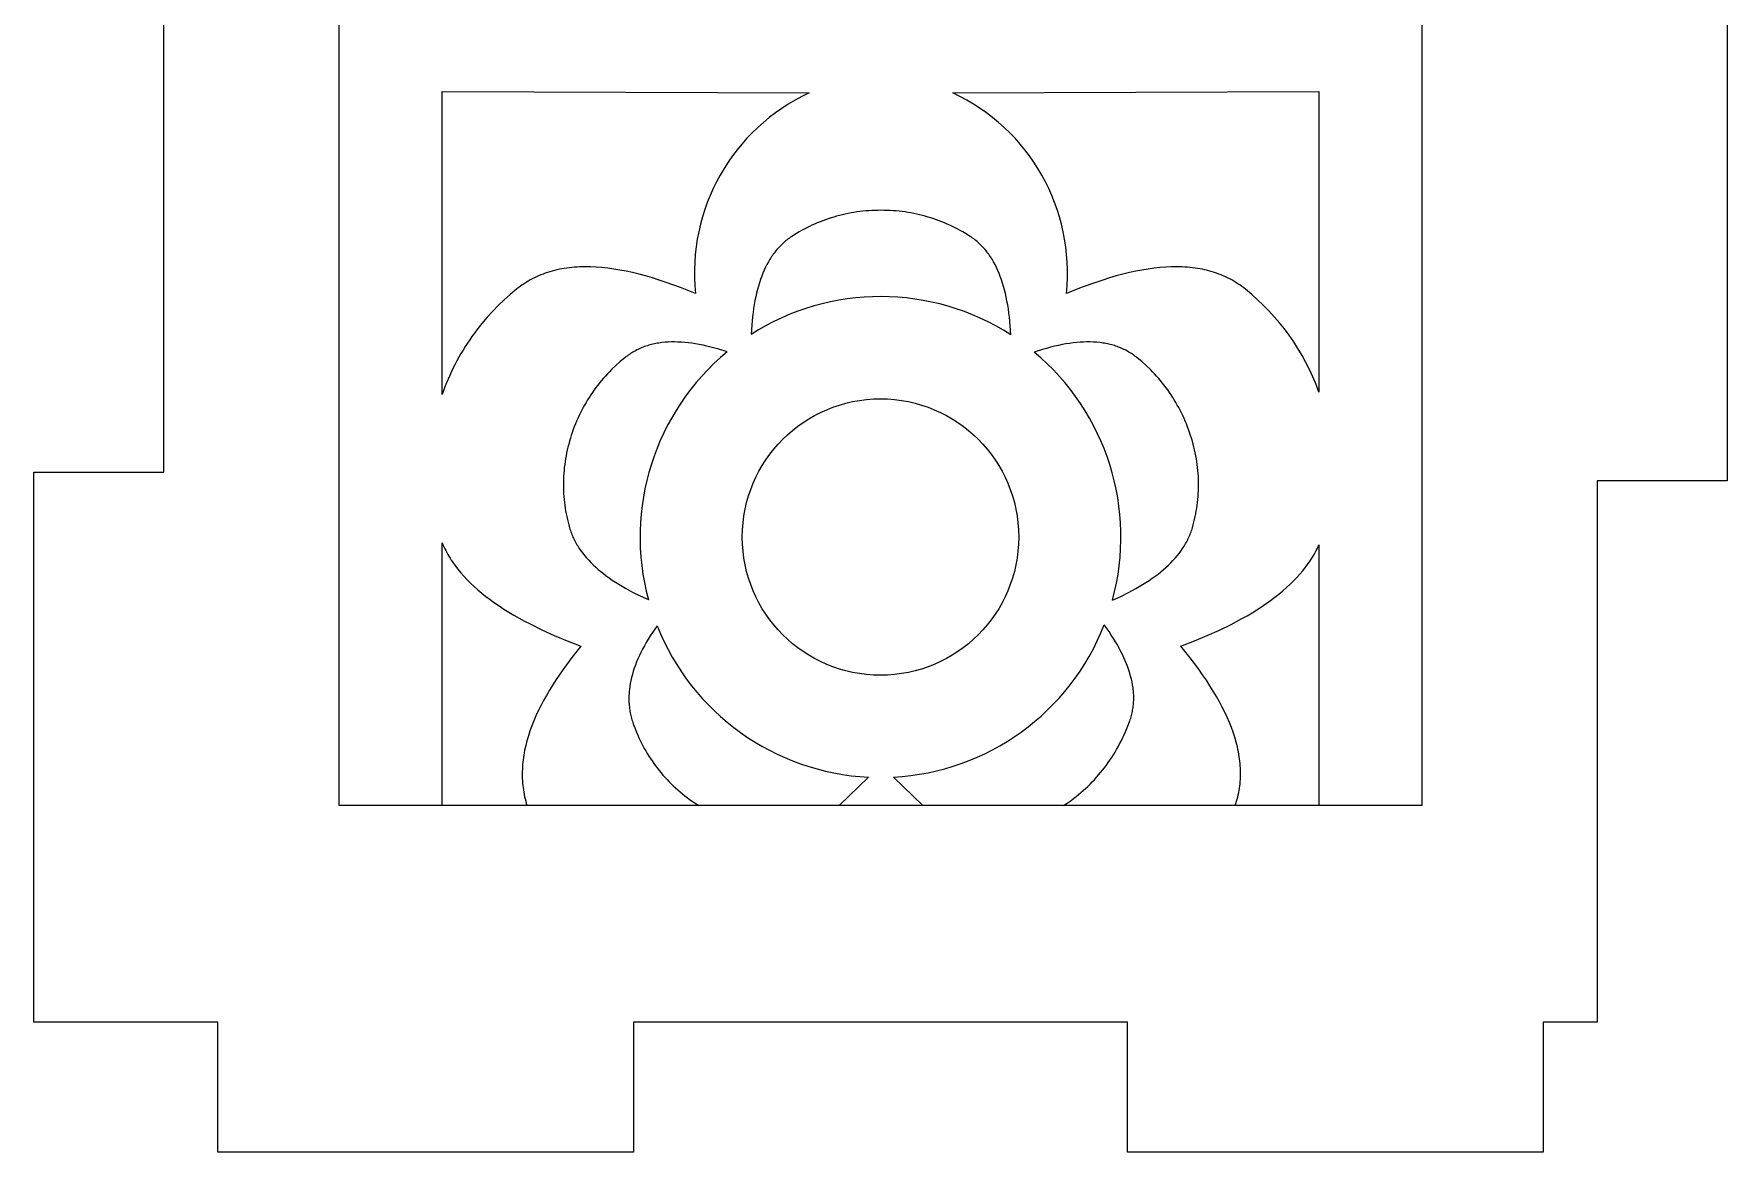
# Model space of a CAD drawing. Extents: x -150 to 134, y -158 to 176.
# Drawn here: x -69.55 to -30.45, y -158.5 to -132.68 of the extents above; entities that cross this region are included whole.
import ezdxf

# ---------------------------------------------------------------- set-up
doc = ezdxf.new("R2010")
doc.units = 0
doc.layers.add('CANDLE_BASE', color=14, linetype='CONTINUOUS')
doc.layers.add('CANDLE_OUTLINE', color=7, linetype='CONTINUOUS')

msp = doc.modelspace()

# ---------------------------------------------------------------- linework, layer by layer
at = {"layer": 'CANDLE_BASE'}
for p, q in [((-60.125, -141.012), (-60.125, -134.012)), ((-60.125, -134.012), (-51.65, -134.047)), ((-48.329, -134.047), (-39.875, -134.012)), ((-39.875, -134.012), (-39.875, -140.951)), ((-60.125, -150.5), (-60.125, -144.433)), ((-39.875, -144.482), (-39.875, -150.5)), ((-50.953, -150.5), (-50.277, -149.844)), ((-49.702, -149.843), (-49.025, -150.5))]:
    msp.add_line(p, q, dxfattribs=at)
for points in [[(-37.5, -49.5), (-37.5, -150.5), (-62.5, -150.5), (-62.5, -49.5), (-37.5, -49.5)], [(-46.99, -139.634), (-47.004, -139.424), (-47.023, -139.224), (-47.035, -139.127), (-47.048, -139.033), (-47.063, -138.941), (-47.079, -138.851), (-47.097, -138.763), (-47.116, -138.678), (-47.136, -138.595), (-47.158, -138.514), (-47.182, -138.436), (-47.207, -138.359), (-47.233, -138.285), (-47.261, -138.213), (-47.291, -138.143), (-47.322, -138.076), (-47.355, -138.01), (-47.389, -137.947), (-47.406, -137.917), (-47.425, -137.886), (-47.443, -137.857), (-47.462, -137.828), (-47.481, -137.799), (-47.501, -137.771), (-47.521, -137.743), (-47.542, -137.717), (-47.562, -137.69), (-47.584, -137.664), (-47.606, -137.639), (-47.628, -137.614), (-47.65, -137.59), (-47.673, -137.566), (-47.697, -137.543), (-47.721, -137.521), (-47.745, -137.499), (-47.77, -137.477), (-47.795, -137.457), (-47.82, -137.436), (-47.846, -137.416), (-47.873, -137.397), (-47.9, -137.379), (-47.927, -137.361), (-48.041, -137.29), (-48.098, -137.256), (-48.157, -137.223), (-48.215, -137.191), (-48.275, -137.161), (-48.335, -137.131), (-48.396, -137.102), (-48.457, -137.074), (-48.519, -137.048), (-48.581, -137.022), (-48.644, -136.998), (-48.707, -136.975), (-48.771, -136.953), (-48.835, -136.932), (-48.9, -136.912), (-48.965, -136.893), (-49.031, -136.876), (-49.097, -136.859), (-49.164, -136.844), (-49.231, -136.83), (-49.298, -136.817), (-49.366, -136.806), (-49.434, -136.795), (-49.502, -136.786), (-49.571, -136.778), (-49.64, -136.772), (-49.709, -136.766), (-49.779, -136.762), (-49.849, -136.759), (-49.919, -136.757), (-49.989, -136.756), (-50.06, -136.757), (-50.13, -136.759), (-50.2, -136.762), (-50.269, -136.766), (-50.338, -136.772), (-50.407, -136.778), (-50.476, -136.786), (-50.545, -136.795), (-50.613, -136.806), (-50.68, -136.817), (-50.748, -136.83), (-50.815, -136.844), (-50.881, -136.859), (-50.947, -136.876), (-51.013, -136.893), (-51.078, -136.912), (-51.143, -136.932), (-51.207, -136.953), (-51.271, -136.975), (-51.335, -136.998), (-51.397, -137.022), (-51.46, -137.048), (-51.521, -137.074), (-51.583, -137.102), (-51.643, -137.131), (-51.703, -137.161), (-51.763, -137.191), (-51.822, -137.223), (-51.88, -137.256), (-51.938, -137.29), (-52.051, -137.361), (-52.079, -137.379), (-52.105, -137.397), (-52.132, -137.416), (-52.158, -137.436), (-52.183, -137.456), (-52.208, -137.477), (-52.233, -137.498), (-52.257, -137.52), (-52.281, -137.543), (-52.304, -137.565), (-52.327, -137.589), (-52.35, -137.613), (-52.372, -137.638), (-52.393, -137.663), (-52.415, -137.689), (-52.435, -137.715), (-52.456, -137.742), (-52.476, -137.769), (-52.496, -137.797), (-52.515, -137.825), (-52.534, -137.854), (-52.552, -137.884), (-52.57, -137.914), (-52.588, -137.944), (-52.622, -138.007), (-52.655, -138.072), (-52.686, -138.139), (-52.715, -138.208), (-52.743, -138.28), (-52.77, -138.354), (-52.795, -138.429), (-52.818, -138.507), (-52.84, -138.588), (-52.861, -138.67), (-52.88, -138.755), (-52.898, -138.842), (-52.914, -138.931), (-52.929, -139.023), (-52.942, -139.116), (-52.954, -139.212), (-52.974, -139.411), (-52.988, -139.619)], [(-54.27, -138.678), (-54.615, -138.54), (-54.948, -138.42), (-55.109, -138.366), (-55.268, -138.317), (-55.424, -138.272), (-55.576, -138.231), (-55.726, -138.195), (-55.873, -138.163), (-56.016, -138.135), (-56.157, -138.112), (-56.295, -138.093), (-56.431, -138.078), (-56.563, -138.068), (-56.693, -138.062), (-56.82, -138.06), (-56.883, -138.061), (-56.944, -138.063), (-57.006, -138.066), (-57.066, -138.07), (-57.126, -138.075), (-57.185, -138.082), (-57.244, -138.089), (-57.301, -138.098), (-57.359, -138.108), (-57.415, -138.118), (-57.471, -138.13), (-57.526, -138.144), (-57.581, -138.158), (-57.634, -138.173), (-57.688, -138.19), (-57.74, -138.208), (-57.792, -138.227), (-57.844, -138.247), (-57.894, -138.268), (-57.944, -138.29), (-57.993, -138.314), (-58.042, -138.339), (-58.09, -138.365), (-58.138, -138.392), (-58.184, -138.42), (-58.231, -138.45), (-58.276, -138.48), (-58.321, -138.513), (-58.365, -138.546), (-58.409, -138.58), (-58.552, -138.701), (-58.692, -138.826), (-58.827, -138.955), (-58.958, -139.089), (-59.084, -139.227), (-59.205, -139.37), (-59.321, -139.517), (-59.378, -139.592), (-59.433, -139.668), (-59.486, -139.745), (-59.539, -139.823), (-59.59, -139.902), (-59.64, -139.982), (-59.688, -140.063), (-59.735, -140.145), (-59.78, -140.228), (-59.824, -140.311), (-59.867, -140.396), (-59.908, -140.481), (-59.948, -140.568), (-59.987, -140.655), (-60.024, -140.743), (-60.059, -140.832), (-60.125, -141.012)], [(-39.875, -140.951), (-39.941, -140.776), (-40.014, -140.604), (-40.092, -140.435), (-40.176, -140.269), (-40.265, -140.107), (-40.36, -139.948), (-40.459, -139.793), (-40.564, -139.642), (-40.674, -139.495), (-40.788, -139.352), (-40.908, -139.213), (-41.032, -139.078), (-41.16, -138.947), (-41.292, -138.82), (-41.429, -138.698), (-41.57, -138.58), (-41.613, -138.546), (-41.657, -138.513), (-41.702, -138.48), (-41.748, -138.45), (-41.794, -138.42), (-41.841, -138.392), (-41.888, -138.365), (-41.936, -138.339), (-41.985, -138.314), (-42.034, -138.29), (-42.084, -138.268), (-42.135, -138.247), (-42.186, -138.227), (-42.238, -138.208), (-42.291, -138.19), (-42.344, -138.173), (-42.398, -138.158), (-42.452, -138.144), (-42.507, -138.13), (-42.563, -138.118), (-42.62, -138.108), (-42.677, -138.098), (-42.735, -138.089), (-42.793, -138.082), (-42.852, -138.075), (-42.912, -138.07), (-42.973, -138.066), (-43.034, -138.063), (-43.096, -138.061), (-43.158, -138.06), (-43.285, -138.062), (-43.415, -138.068), (-43.548, -138.078), (-43.683, -138.093), (-43.821, -138.112), (-43.962, -138.135), (-44.106, -138.163), (-44.253, -138.195), (-44.402, -138.231), (-44.555, -138.272), (-44.71, -138.317), (-44.869, -138.366), (-45.031, -138.42), (-45.363, -138.54), (-45.708, -138.678)], [(-53.544, -140.025), (-53.734, -139.965), (-53.828, -139.939), (-53.919, -139.915), (-54.009, -139.893), (-54.098, -139.873), (-54.185, -139.856), (-54.27, -139.84), (-54.355, -139.827), (-54.437, -139.816), (-54.518, -139.808), (-54.598, -139.801), (-54.677, -139.797), (-54.754, -139.795), (-54.829, -139.796), (-54.903, -139.799), (-54.976, -139.804), (-55.047, -139.811), (-55.083, -139.815), (-55.118, -139.82), (-55.152, -139.826), (-55.186, -139.832), (-55.22, -139.839), (-55.254, -139.846), (-55.287, -139.854), (-55.319, -139.863), (-55.352, -139.872), (-55.384, -139.882), (-55.416, -139.892), (-55.447, -139.903), (-55.479, -139.915), (-55.509, -139.927), (-55.54, -139.94), (-55.57, -139.953), (-55.6, -139.967), (-55.629, -139.981), (-55.658, -139.997), (-55.687, -140.012), (-55.716, -140.029), (-55.744, -140.046), (-55.772, -140.063), (-55.799, -140.082), (-55.826, -140.1), (-55.853, -140.12), (-55.88, -140.14), (-55.906, -140.161), (-56.011, -140.249), (-56.113, -140.341), (-56.211, -140.435), (-56.259, -140.484), (-56.306, -140.534), (-56.352, -140.584), (-56.398, -140.635), (-56.442, -140.688), (-56.485, -140.74), (-56.528, -140.794), (-56.57, -140.849), (-56.61, -140.904), (-56.65, -140.96), (-56.688, -141.017), (-56.726, -141.074), (-56.763, -141.132), (-56.798, -141.191), (-56.833, -141.251), (-56.866, -141.312), (-56.898, -141.373), (-56.93, -141.434), (-56.96, -141.497), (-56.989, -141.56), (-57.017, -141.624), (-57.044, -141.688), (-57.07, -141.753), (-57.094, -141.819), (-57.118, -141.885), (-57.14, -141.952), (-57.161, -142.019), (-57.181, -142.086), (-57.199, -142.153), (-57.217, -142.221), (-57.233, -142.288), (-57.247, -142.356), (-57.261, -142.423), (-57.273, -142.491), (-57.284, -142.559), (-57.293, -142.626), (-57.301, -142.694), (-57.308, -142.762), (-57.314, -142.829), (-57.318, -142.897), (-57.321, -142.964), (-57.323, -143.031), (-57.323, -143.099), (-57.322, -143.166), (-57.32, -143.233), (-57.317, -143.299), (-57.312, -143.366), (-57.306, -143.432), (-57.299, -143.499), (-57.291, -143.565), (-57.281, -143.631), (-57.27, -143.696), (-57.258, -143.761), (-57.245, -143.826), (-57.231, -143.891), (-57.215, -143.956), (-57.198, -144.02), (-57.18, -144.084), (-57.171, -144.115), (-57.161, -144.146), (-57.15, -144.177), (-57.139, -144.208), (-57.127, -144.239), (-57.114, -144.269), (-57.101, -144.299), (-57.088, -144.329), (-57.073, -144.359), (-57.058, -144.388), (-57.043, -144.418), (-57.026, -144.447), (-57.01, -144.476), (-56.992, -144.505), (-56.974, -144.534), (-56.956, -144.562), (-56.917, -144.618), (-56.875, -144.674), (-56.832, -144.729), (-56.786, -144.783), (-56.737, -144.837), (-56.686, -144.89), (-56.633, -144.942), (-56.577, -144.994), (-56.519, -145.045), (-56.459, -145.096), (-56.396, -145.145), (-56.331, -145.195), (-56.263, -145.244), (-56.193, -145.292), (-56.121, -145.339), (-56.046, -145.387), (-55.969, -145.433), (-55.889, -145.479), (-55.723, -145.57), (-55.546, -145.659), (-55.36, -145.745)], [(-44.643, -145.756), (-44.454, -145.669), (-44.275, -145.58), (-44.106, -145.489), (-44.025, -145.442), (-43.947, -145.396), (-43.871, -145.348), (-43.798, -145.3), (-43.727, -145.252), (-43.658, -145.203), (-43.592, -145.153), (-43.529, -145.103), (-43.467, -145.052), (-43.408, -145.001), (-43.352, -144.949), (-43.298, -144.896), (-43.247, -144.843), (-43.197, -144.789), (-43.151, -144.734), (-43.106, -144.678), (-43.065, -144.622), (-43.025, -144.566), (-43.006, -144.537), (-42.988, -144.508), (-42.97, -144.479), (-42.954, -144.45), (-42.937, -144.42), (-42.921, -144.391), (-42.906, -144.361), (-42.892, -144.331), (-42.878, -144.301), (-42.865, -144.27), (-42.852, -144.24), (-42.84, -144.209), (-42.828, -144.178), (-42.818, -144.147), (-42.807, -144.115), (-42.798, -144.084), (-42.78, -144.02), (-42.763, -143.956), (-42.748, -143.891), (-42.733, -143.826), (-42.72, -143.761), (-42.708, -143.696), (-42.697, -143.631), (-42.688, -143.565), (-42.679, -143.499), (-42.672, -143.432), (-42.666, -143.366), (-42.661, -143.299), (-42.658, -143.233), (-42.656, -143.166), (-42.655, -143.099), (-42.656, -143.031), (-42.657, -142.964), (-42.66, -142.897), (-42.665, -142.829), (-42.67, -142.762), (-42.677, -142.694), (-42.685, -142.626), (-42.695, -142.559), (-42.705, -142.491), (-42.718, -142.423), (-42.731, -142.356), (-42.746, -142.288), (-42.762, -142.221), (-42.779, -142.153), (-42.797, -142.086), (-42.817, -142.019), (-42.838, -141.952), (-42.861, -141.885), (-42.884, -141.819), (-42.909, -141.753), (-42.935, -141.688), (-42.961, -141.624), (-42.989, -141.56), (-43.019, -141.497), (-43.049, -141.434), (-43.08, -141.373), (-43.112, -141.312), (-43.146, -141.251), (-43.18, -141.191), (-43.216, -141.132), (-43.252, -141.074), (-43.29, -141.017), (-43.329, -140.96), (-43.368, -140.904), (-43.409, -140.849), (-43.45, -140.794), (-43.493, -140.74), (-43.536, -140.688), (-43.581, -140.635), (-43.626, -140.584), (-43.672, -140.534), (-43.719, -140.484), (-43.767, -140.435), (-43.866, -140.341), (-43.968, -140.249), (-44.072, -140.161), (-44.099, -140.14), (-44.125, -140.12), (-44.152, -140.1), (-44.18, -140.081), (-44.207, -140.063), (-44.235, -140.045), (-44.264, -140.028), (-44.292, -140.012), (-44.321, -139.996), (-44.351, -139.981), (-44.38, -139.966), (-44.41, -139.952), (-44.441, -139.939), (-44.471, -139.926), (-44.502, -139.914), (-44.533, -139.902), (-44.565, -139.891), (-44.597, -139.881), (-44.629, -139.871), (-44.662, -139.862), (-44.695, -139.854), (-44.729, -139.846), (-44.762, -139.838), (-44.796, -139.831), (-44.831, -139.825), (-44.865, -139.82), (-44.9, -139.815), (-44.936, -139.81), (-45.008, -139.803), (-45.081, -139.798), (-45.156, -139.796), (-45.232, -139.796), (-45.309, -139.798), (-45.388, -139.802), (-45.468, -139.809), (-45.55, -139.817), (-45.633, -139.829), (-45.718, -139.842), (-45.804, -139.858), (-45.892, -139.875), (-45.981, -139.896), (-46.072, -139.918), (-46.164, -139.943), (-46.258, -139.969), (-46.45, -140.03)], [(-60.125, -144.433), (-60.105, -144.478), (-60.085, -144.523), (-60.063, -144.568), (-60.04, -144.613), (-60.016, -144.657), (-59.991, -144.701), (-59.965, -144.744), (-59.939, -144.787), (-59.911, -144.83), (-59.882, -144.873), (-59.853, -144.915), (-59.822, -144.957), (-59.791, -144.999), (-59.758, -145.041), (-59.691, -145.123), (-59.619, -145.204), (-59.544, -145.284), (-59.465, -145.363), (-59.382, -145.441), (-59.295, -145.518), (-59.205, -145.595), (-59.111, -145.67), (-59.012, -145.744), (-58.911, -145.817), (-58.805, -145.89), (-58.695, -145.962), (-58.582, -146.032), (-58.465, -146.102), (-58.344, -146.171), (-58.219, -146.24), (-58.09, -146.307), (-57.82, -146.44), (-57.535, -146.57), (-57.234, -146.697), (-56.916, -146.821)], [(-43.063, -146.821), (-42.75, -146.699), (-42.453, -146.574), (-42.172, -146.447), (-41.906, -146.316), (-41.655, -146.183), (-41.536, -146.115), (-41.42, -146.047), (-41.307, -145.977), (-41.199, -145.907), (-41.094, -145.836), (-40.993, -145.764), (-40.896, -145.691), (-40.802, -145.618), (-40.712, -145.543), (-40.625, -145.468), (-40.543, -145.391), (-40.463, -145.314), (-40.388, -145.235), (-40.316, -145.156), (-40.248, -145.076), (-40.184, -144.994), (-40.153, -144.953), (-40.123, -144.912), (-40.094, -144.87), (-40.066, -144.828), (-40.039, -144.786), (-40.012, -144.743), (-39.987, -144.7), (-39.963, -144.657), (-39.939, -144.614), (-39.917, -144.57), (-39.895, -144.526), (-39.875, -144.482)], [(-55.16, -146.347), (-55.268, -146.505), (-55.318, -146.582), (-55.365, -146.659), (-55.411, -146.736), (-55.453, -146.812), (-55.494, -146.887), (-55.532, -146.962), (-55.567, -147.036), (-55.601, -147.11), (-55.631, -147.183), (-55.66, -147.255), (-55.686, -147.327), (-55.709, -147.399), (-55.73, -147.47), (-55.749, -147.541), (-55.765, -147.611), (-55.779, -147.68), (-55.79, -147.75), (-55.799, -147.818), (-55.802, -147.853), (-55.805, -147.887), (-55.807, -147.921), (-55.809, -147.955), (-55.81, -147.989), (-55.81, -148.022), (-55.81, -148.056), (-55.809, -148.09), (-55.808, -148.123), (-55.806, -148.157), (-55.803, -148.19), (-55.799, -148.223), (-55.795, -148.256), (-55.791, -148.289), (-55.785, -148.322), (-55.779, -148.355), (-55.773, -148.388), (-55.766, -148.42), (-55.758, -148.453), (-55.749, -148.485), (-55.74, -148.518), (-55.73, -148.55), (-55.719, -148.583), (-55.708, -148.615), (-55.659, -148.744), (-55.633, -148.807), (-55.606, -148.87), (-55.578, -148.933), (-55.549, -148.995), (-55.518, -149.057), (-55.487, -149.117), (-55.454, -149.178), (-55.42, -149.237), (-55.385, -149.296), (-55.349, -149.355), (-55.312, -149.412), (-55.274, -149.469), (-55.235, -149.525), (-55.195, -149.581), (-55.153, -149.636), (-55.111, -149.69), (-55.067, -149.743), (-55.023, -149.795), (-54.977, -149.847), (-54.93, -149.898), (-54.883, -149.948), (-54.834, -149.997), (-54.784, -150.045), (-54.734, -150.093), (-54.682, -150.139), (-54.629, -150.185), (-54.575, -150.229), (-54.521, -150.273), (-54.465, -150.316), (-54.409, -150.358), (-54.304, -150.431), (-54.198, -150.5)], [(-45.776, -150.5), (-45.688, -150.442), (-45.601, -150.381), (-45.543, -150.337), (-45.485, -150.293), (-45.429, -150.247), (-45.373, -150.201), (-45.318, -150.153), (-45.265, -150.105), (-45.212, -150.055), (-45.16, -150.005), (-45.109, -149.953), (-45.06, -149.901), (-45.011, -149.847), (-44.964, -149.793), (-44.917, -149.738), (-44.872, -149.682), (-44.827, -149.625), (-44.784, -149.567), (-44.742, -149.508), (-44.701, -149.449), (-44.661, -149.388), (-44.622, -149.327), (-44.585, -149.265), (-44.548, -149.203), (-44.512, -149.14), (-44.478, -149.076), (-44.445, -149.011), (-44.413, -148.946), (-44.382, -148.88), (-44.352, -148.813), (-44.295, -148.678), (-44.244, -148.541), (-44.233, -148.51), (-44.223, -148.48), (-44.214, -148.45), (-44.206, -148.419), (-44.198, -148.388), (-44.19, -148.357), (-44.184, -148.326), (-44.178, -148.295), (-44.173, -148.264), (-44.168, -148.233), (-44.164, -148.201), (-44.16, -148.17), (-44.158, -148.138), (-44.156, -148.106), (-44.154, -148.074), (-44.153, -148.042), (-44.153, -148.01), (-44.153, -147.977), (-44.154, -147.945), (-44.156, -147.912), (-44.158, -147.88), (-44.161, -147.847), (-44.165, -147.814), (-44.169, -147.78), (-44.179, -147.714), (-44.191, -147.646), (-44.206, -147.579), (-44.224, -147.51), (-44.244, -147.441), (-44.266, -147.371), (-44.291, -147.301), (-44.318, -147.23), (-44.347, -147.159), (-44.379, -147.086), (-44.414, -147.014), (-44.45, -146.94), (-44.489, -146.866), (-44.531, -146.791), (-44.575, -146.715), (-44.622, -146.639), (-44.67, -146.562), (-44.722, -146.484), (-44.832, -146.327)], [(-56.916, -146.821), (-57.124, -147.081), (-57.314, -147.336), (-57.403, -147.462), (-57.487, -147.587), (-57.567, -147.71), (-57.642, -147.832), (-57.714, -147.954), (-57.781, -148.074), (-57.844, -148.193), (-57.902, -148.311), (-57.957, -148.428), (-58.007, -148.545), (-58.052, -148.66), (-58.094, -148.774), (-58.131, -148.888), (-58.164, -149.001), (-58.192, -149.112), (-58.205, -149.168), (-58.217, -149.223), (-58.227, -149.279), (-58.237, -149.334), (-58.245, -149.388), (-58.252, -149.443), (-58.258, -149.497), (-58.263, -149.552), (-58.267, -149.606), (-58.27, -149.66), (-58.272, -149.713), (-58.273, -149.767), (-58.272, -149.82), (-58.271, -149.874), (-58.268, -149.927), (-58.264, -149.979), (-58.259, -150.032), (-58.253, -150.085), (-58.246, -150.137), (-58.238, -150.189), (-58.228, -150.242), (-58.218, -150.294), (-58.206, -150.345), (-58.193, -150.397), (-58.179, -150.449), (-58.164, -150.5)], [(-41.812, -150.5), (-41.795, -150.451), (-41.779, -150.401), (-41.764, -150.352), (-41.751, -150.302), (-41.739, -150.252), (-41.728, -150.201), (-41.719, -150.151), (-41.71, -150.1), (-41.703, -150.049), (-41.697, -149.998), (-41.692, -149.946), (-41.688, -149.895), (-41.686, -149.843), (-41.684, -149.791), (-41.684, -149.738), (-41.685, -149.686), (-41.687, -149.633), (-41.691, -149.58), (-41.695, -149.526), (-41.701, -149.473), (-41.707, -149.419), (-41.715, -149.365), (-41.724, -149.31), (-41.734, -149.255), (-41.745, -149.201), (-41.758, -149.145), (-41.771, -149.09), (-41.786, -149.034), (-41.819, -148.922), (-41.856, -148.808), (-41.898, -148.694), (-41.944, -148.578), (-41.994, -148.461), (-42.049, -148.343), (-42.109, -148.224), (-42.173, -148.103), (-42.242, -147.981), (-42.315, -147.858), (-42.392, -147.733), (-42.474, -147.607), (-42.561, -147.48), (-42.652, -147.351), (-42.848, -147.089), (-43.063, -146.821)]]:
    msp.add_lwpolyline(points, dxfattribs=at)
msp.add_circle((-50, -144.299), 3.191, dxfattribs=at)
for centre, radius, start, end in [((-49.724, -138.193), 4.571, 114.9056, 186.0876), ((-50.254, -138.193), 4.571, 353.9124, 65.0944), ((-50, -144.299), 5.552, 57.1672, 122.5585), ((-50, -144.299), 5.552, 129.6634, 195.1039), ((-50, -144.299), 5.552, 344.7785, 50.2539), ((-50, -144.299), 5.552, 201.6518, 267.1401), ((-50, -144.299), 5.552, 273.0738, 338.5768)]:
    msp.add_arc(centre, radius, start, end, dxfattribs=at)
at = {"layer": 'CANDLE_OUTLINE'}
msp.add_lwpolyline([(-30.45, -131.9), (-30.45, -143), (-33.45, -143), (-33.45, -155.5), (-34.7, -155.5), (-34.7, -158.5), (-44.3, -158.5), (-44.3, -155.5), (-55.7, -155.5), (-55.7, -158.5), (-65.3, -158.5), (-65.3, -155.5), (-69.55, -155.5), (-69.55, -142.8), (-66.55, -142.8), (-66.55, -132.1)], dxfattribs=at)

doc.saveas('drawing.dxf')
